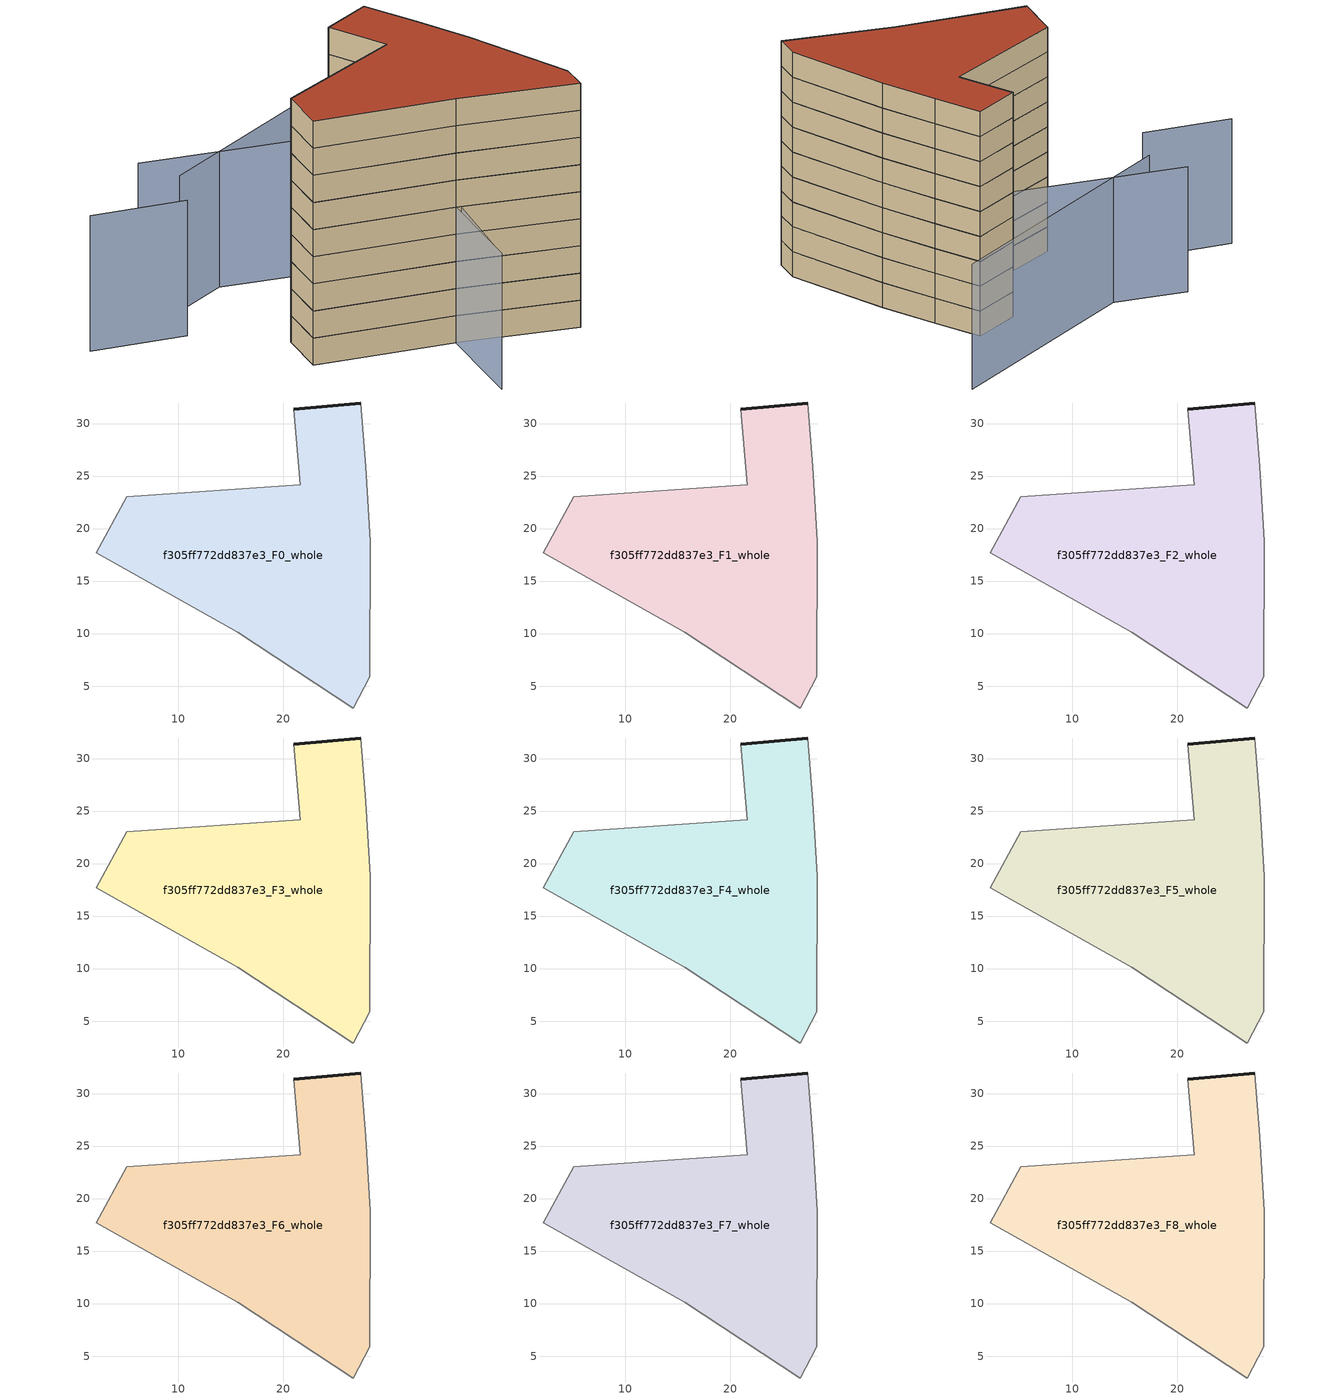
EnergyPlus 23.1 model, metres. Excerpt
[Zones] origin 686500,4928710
f305ff772dd837e3_F0_whole
 floor ground (EU_floor_Construction): 26.67,2.92 28.21,5.88 28.27,18.79 27.83,25.89 27.34,31.96 20.99,31.34 21.59,24.15 5.07,23.04 2.18,17.68 15.65,10.14 z0
 wall outside (EU_wall_Construction): 20.99,31.34 27.34,31.96 z0:3
 wall adiabatic (EU_wall_Construction): 27.34,31.96 27.83,25.89 28.27,18.79 28.21,5.88 26.67,2.92 15.65,10.14 2.18,17.68 5.07,23.04 21.59,24.15 20.99,31.34 z0:3
f305ff772dd837e3_F1_whole
 floor to f305ff772dd837e3_F0_whole (EU_floor_Construction): 26.67,2.92 28.21,5.88 28.26,18.79 27.83,25.89 27.34,31.96 20.99,31.34 21.59,24.15 5.07,23.04 2.17,17.68 15.65,10.14 z3
 wall outside (EU_wall_Construction): 20.99,31.34 27.34,31.96 z3:6
 wall adiabatic (EU_wall_Construction): 27.34,31.96 27.83,25.89 28.27,18.79 28.21,5.88 26.67,2.92 15.65,10.14 2.18,17.68 5.07,23.04 21.59,24.15 20.99,31.34 z3:6
f305ff772dd837e3_F2_whole
 floor to f305ff772dd837e3_F1_whole (EU_floor_Construction): 26.67,2.92 28.21,5.88 28.26,18.79 27.83,25.89 27.34,31.96 20.99,31.34 21.59,24.15 5.07,23.04 2.17,17.68 15.65,10.14 z6
 wall outside (EU_wall_Construction): 20.99,31.34 27.34,31.96 z6:9
 wall adiabatic (EU_wall_Construction): 27.34,31.96 27.83,25.89 28.27,18.79 28.21,5.88 26.67,2.92 15.65,10.14 2.18,17.68 5.07,23.04 21.59,24.15 20.99,31.34 z6:9
f305ff772dd837e3_F3_whole
 floor to f305ff772dd837e3_F2_whole (EU_floor_Construction): 26.67,2.92 28.21,5.88 28.26,18.79 27.83,25.89 27.34,31.96 20.99,31.34 21.59,24.15 5.07,23.04 2.17,17.68 15.65,10.14 z9
 wall outside (EU_wall_Construction): 20.99,31.34 27.34,31.96 z9:12
 wall adiabatic (EU_wall_Construction): 27.34,31.96 27.83,25.89 28.27,18.79 28.21,5.88 26.67,2.92 15.65,10.14 2.18,17.68 5.07,23.04 21.59,24.15 20.99,31.34 z9:12
f305ff772dd837e3_F4_whole
 floor to f305ff772dd837e3_F3_whole (EU_floor_Construction): 26.67,2.92 28.21,5.88 28.26,18.79 27.83,25.89 27.34,31.96 20.99,31.34 21.59,24.15 5.07,23.04 2.17,17.68 15.65,10.14 z12
 wall outside (EU_wall_Construction): 20.99,31.34 27.34,31.96 z12:15
 wall adiabatic (EU_wall_Construction): 27.34,31.96 27.83,25.89 28.27,18.79 28.21,5.88 26.67,2.92 15.65,10.14 2.18,17.68 5.07,23.04 21.59,24.15 20.99,31.34 z12:15
f305ff772dd837e3_F5_whole
 floor to f305ff772dd837e3_F4_whole (EU_floor_Construction): 26.67,2.92 28.21,5.88 28.26,18.79 27.83,25.89 27.34,31.96 20.99,31.34 21.59,24.15 5.07,23.04 2.17,17.68 15.65,10.14 z15
 wall outside (EU_wall_Construction): 20.99,31.34 27.34,31.96 z15:18
 wall adiabatic (EU_wall_Construction): 27.34,31.96 27.83,25.89 28.27,18.79 28.21,5.88 26.67,2.92 15.65,10.14 2.18,17.68 5.07,23.04 21.59,24.15 20.99,31.34 z15:18
f305ff772dd837e3_F6_whole
 floor to f305ff772dd837e3_F5_whole (EU_floor_Construction): 26.67,2.92 28.21,5.88 28.26,18.79 27.83,25.89 27.34,31.96 20.99,31.34 21.59,24.15 5.07,23.04 2.17,17.68 15.65,10.14 z18
 wall outside (EU_wall_Construction): 20.99,31.34 27.34,31.96 z18:21
 wall adiabatic (EU_wall_Construction): 27.34,31.96 27.83,25.89 28.27,18.79 28.21,5.88 26.67,2.92 15.65,10.14 2.18,17.68 5.07,23.04 21.59,24.15 20.99,31.34 z18:21
f305ff772dd837e3_F7_whole
 floor to f305ff772dd837e3_F6_whole (EU_floor_Construction): 26.67,2.92 28.21,5.88 28.26,18.79 27.83,25.89 27.34,31.96 20.99,31.34 21.59,24.15 5.07,23.04 2.17,17.68 15.65,10.14 z21
 wall outside (EU_wall_Construction): 20.99,31.34 27.34,31.96 z21:24
 wall adiabatic (EU_wall_Construction): 27.34,31.96 27.83,25.89 28.27,18.79 28.21,5.88 26.67,2.92 15.65,10.14 2.18,17.68 5.07,23.04 21.59,24.15 20.99,31.34 z21:24
f305ff772dd837e3_F8_whole
 floor to f305ff772dd837e3_F7_whole (EU_floor_Construction): 26.67,2.92 28.21,5.88 28.26,18.79 27.83,25.89 27.34,31.96 20.99,31.34 21.59,24.15 5.07,23.04 2.17,17.68 15.65,10.14 z24
 wall outside (EU_wall_Construction): 20.99,31.34 27.34,31.96 z24:27
 wall adiabatic (EU_wall_Construction): 27.34,31.96 27.83,25.89 28.27,18.79 28.21,5.88 26.67,2.92 15.65,10.14 2.18,17.68 5.07,23.04 21.59,24.15 20.99,31.34 z24:27
 roof outside (EU_roof_Construction): 27.34,31.96 27.83,25.89 28.27,18.79 28.21,5.88 26.67,2.92 15.65,10.14 2.18,17.68 5.07,23.04 21.59,24.15 20.99,31.34 z27
shading: 9.83,-0.7 24.96,27.51 / 3.54,41.81 26.87,27.82 / 26.87,27.82 10.3,0.19 / 27.93,22.87 27.34,31.96 / -0.37,32.14 -9.55,37.22 / 38.81,40.33 3.85,36.56 z0:15
[Building]
EU S2 Campaign: North Axis=0; Terrain=City; Solar Distribution=FullExterior
[Site:Location]
Bologna: Latitude=44.5; Longitude=11.25; Time Zone=1; Elevation=37
[SizingPeriod:WeatherFileDays]
AnnualSizingPeriod: Begin Month=1; Begin Day of Month=1; End Month=12; End Day of Month=31; Day of Week for Start Day=Monday; Use Weather File Daylight Saving Period=No; Use Weather File Rain and Snow Indicators=No
[MATERIAL]
EU_InternalMass_Material: Roughness=MediumRough; Thickness=0.1; Conductivity=1; Density=1800; Specific Heat=900; Thermal Absorptance=0.9; Solar Absorptance=0.7; Visible Absorptance=0.7
[MATERIAL:NOMASS] Roughness=MediumRough; Thermal Absorptance=0.9; Solar Absorptance=0.7; Visible Absorptance=0.7
Name | Thermal Resistance
EU_wall_NoMass | 0.905828
EU_roof_NoMass | 0.37593
EU_floor_NoMass | 0.67114
[CONSTRUCTION]
EU_wall_Construction: EU_wall_NoMass
EU_roof_Construction: EU_roof_NoMass
EU_floor_Construction: EU_floor_NoMass
EU_InternalMass_Construction: EU_InternalMass_Material
[ZONE] Type=1; Multiplier=1; Ceiling Height=autocalculate; Volume=1170.44; Floor Area=autocalculate; Part of Total Floor Area=Yes
f305ff772dd837e3_F0_whole; f305ff772dd837e3_F1_whole; f305ff772dd837e3_F2_whole; f305ff772dd837e3_F3_whole; f305ff772dd837e3_F4_whole; f305ff772dd837e3_F5_whole; f305ff772dd837e3_F6_whole; f305ff772dd837e3_F7_whole; f305ff772dd837e3_F8_whole
[INTERNALMASS] Construction=EU_InternalMass_Construction; Surface Area=390.145
Name | Zone or ZoneList
f305ff772dd837e3_F0_whole_EU_InternalMass | f305ff772dd837e3_F0_whole
f305ff772dd837e3_F1_whole_EU_InternalMass | f305ff772dd837e3_F1_whole
f305ff772dd837e3_F2_whole_EU_InternalMass | f305ff772dd837e3_F2_whole
f305ff772dd837e3_F3_whole_EU_InternalMass | f305ff772dd837e3_F3_whole
f305ff772dd837e3_F4_whole_EU_InternalMass | f305ff772dd837e3_F4_whole
f305ff772dd837e3_F5_whole_EU_InternalMass | f305ff772dd837e3_F5_whole
f305ff772dd837e3_F6_whole_EU_InternalMass | f305ff772dd837e3_F6_whole
f305ff772dd837e3_F7_whole_EU_InternalMass | f305ff772dd837e3_F7_whole
f305ff772dd837e3_F8_whole_EU_InternalMass | f305ff772dd837e3_F8_whole
[OTHEREQUIPMENT] Fuel Type=Electricity; Design Level Calculation Method=Watts/Area; Power per Zone Floor Area=1; Fraction Latent=0; Fraction Radiant=0; Fraction Lost=0; Carbon Dioxide Generation Rate=0; EndUse Subcategory=EU_Step8_InternalGains
Name | Zone or ZoneList or Space or SpaceList | Schedule
EU_Step8_InternalGain_f305ff772dd837e3_F0_whole_f000 | f305ff772dd837e3_F0_whole | EU_Step8_GainSchedule_f305ff772dd837e3_F0_whole_f000
EU_Step8_InternalGain_f305ff772dd837e3_F1_whole_f000 | f305ff772dd837e3_F1_whole | EU_Step8_GainSchedule_f305ff772dd837e3_F1_whole_f000
EU_Step8_InternalGain_f305ff772dd837e3_F2_whole_f000 | f305ff772dd837e3_F2_whole | EU_Step8_GainSchedule_f305ff772dd837e3_F2_whole_f000
EU_Step8_InternalGain_f305ff772dd837e3_F3_whole_f000 | f305ff772dd837e3_F3_whole | EU_Step8_GainSchedule_f305ff772dd837e3_F3_whole_f000
EU_Step8_InternalGain_f305ff772dd837e3_F4_whole_f000 | f305ff772dd837e3_F4_whole | EU_Step8_GainSchedule_f305ff772dd837e3_F4_whole_f000
EU_Step8_InternalGain_f305ff772dd837e3_F5_whole_f000 | f305ff772dd837e3_F5_whole | EU_Step8_GainSchedule_f305ff772dd837e3_F5_whole_f000
EU_Step8_InternalGain_f305ff772dd837e3_F6_whole_f000 | f305ff772dd837e3_F6_whole | EU_Step8_GainSchedule_f305ff772dd837e3_F6_whole_f000
EU_Step8_InternalGain_f305ff772dd837e3_F7_whole_f000 | f305ff772dd837e3_F7_whole | EU_Step8_GainSchedule_f305ff772dd837e3_F7_whole_f000
EU_Step8_InternalGain_f305ff772dd837e3_F8_whole_f000 | f305ff772dd837e3_F8_whole | EU_Step8_GainSchedule_f305ff772dd837e3_F8_whole_f000
[ZONEVENTILATION:DESIGNFLOWRATE] Schedule=EU_AlwaysOn; Design Flow Rate Calculation Method=AirChanges/Hour; Air Changes per Hour=0.73129; Ventilation Type=Natural; Fan Pressure Rise=0; Fan Total Efficiency=1; Constant Term Coefficient=1; Temperature Term Coefficient=0; Velocity Term Coefficient=0; Velocity Squared Term Coefficient=0; Minimum Indoor Temperature=-100; Maximum Indoor Temperature=100; Delta Temperature=-100; Minimum Outdoor Temperature=-100; Maximum Outdoor Temperature=100; Maximum Wind Speed=40
Name | Zone or ZoneList or Space or SpaceList
EU_ConstantAir_f305ff772dd837e3_F0_whole | f305ff772dd837e3_F0_whole
EU_ConstantAir_f305ff772dd837e3_F1_whole | f305ff772dd837e3_F1_whole
EU_ConstantAir_f305ff772dd837e3_F2_whole | f305ff772dd837e3_F2_whole
EU_ConstantAir_f305ff772dd837e3_F3_whole | f305ff772dd837e3_F3_whole
EU_ConstantAir_f305ff772dd837e3_F4_whole | f305ff772dd837e3_F4_whole
EU_ConstantAir_f305ff772dd837e3_F5_whole | f305ff772dd837e3_F5_whole
EU_ConstantAir_f305ff772dd837e3_F6_whole | f305ff772dd837e3_F6_whole
EU_ConstantAir_f305ff772dd837e3_F7_whole | f305ff772dd837e3_F7_whole
EU_ConstantAir_f305ff772dd837e3_F8_whole | f305ff772dd837e3_F8_whole
[HVACTEMPLATE:THERMOSTAT] Constant Heating Setpoint=20; Constant Cooling Setpoint=50
EU_HeatOnly_f305ff772dd837e3_F0_whole; EU_HeatOnly_f305ff772dd837e3_F1_whole; EU_HeatOnly_f305ff772dd837e3_F2_whole; EU_HeatOnly_f305ff772dd837e3_F3_whole; EU_HeatOnly_f305ff772dd837e3_F4_whole; EU_HeatOnly_f305ff772dd837e3_F5_whole; EU_HeatOnly_f305ff772dd837e3_F6_whole; EU_HeatOnly_f305ff772dd837e3_F7_whole; EU_HeatOnly_f305ff772dd837e3_F8_whole
[HVACTEMPLATE:ZONE:IDEALLOADSAIRSYSTEM] System Availability Schedule=EU_AlwaysOn; Maximum Heating Supply Air Temperature=50; Minimum Cooling Supply Air Temperature=13; Maximum Heating Supply Air Humidity Ratio=0.0156; Minimum Cooling Supply Air Humidity Ratio=0.0077; Heating Limit=NoLimit; Cooling Limit=NoLimit; Heating Availability Schedule=EU_AlwaysOn; Cooling Availability Schedule=EU_CoolingOff; Dehumidification Control Type=ConstantSensibleHeatRatio; Cooling Sensible Heat Ratio=0.7; Dehumidification Setpoint=60; Humidification Control Type=None; Humidification Setpoint=30; Outdoor Air Method=None; Outdoor Air Flow Rate per Person=0.00944; Outdoor Air Flow Rate per Zone Floor Area=0; Outdoor Air Flow Rate per Zone=0; Demand Controlled Ventilation Type=None; Outdoor Air Economizer Type=NoEconomizer; Heat Recovery Type=None; Sensible Heat Recovery Effectiveness=0.7; Latent Heat Recovery Effectiveness=0.65
Name | Template Thermostat
f305ff772dd837e3_F0_whole | EU_HeatOnly_f305ff772dd837e3_F0_whole
f305ff772dd837e3_F1_whole | EU_HeatOnly_f305ff772dd837e3_F1_whole
f305ff772dd837e3_F2_whole | EU_HeatOnly_f305ff772dd837e3_F2_whole
f305ff772dd837e3_F3_whole | EU_HeatOnly_f305ff772dd837e3_F3_whole
f305ff772dd837e3_F4_whole | EU_HeatOnly_f305ff772dd837e3_F4_whole
f305ff772dd837e3_F5_whole | EU_HeatOnly_f305ff772dd837e3_F5_whole
f305ff772dd837e3_F6_whole | EU_HeatOnly_f305ff772dd837e3_F6_whole
f305ff772dd837e3_F7_whole | EU_HeatOnly_f305ff772dd837e3_F7_whole
f305ff772dd837e3_F8_whole | EU_HeatOnly_f305ff772dd837e3_F8_whole
[SIZING:ZONE] Zone Cooling Design Supply Air Temperature Input Method=SupplyAirTemperature; Zone Cooling Design Supply Air Temperature=13; Zone Heating Design Supply Air Temperature Input Method=SupplyAirTemperature; Zone Heating Design Supply Air Temperature=50; Zone Cooling Design Supply Air Humidity Ratio=0.008; Zone Heating Design Supply Air Humidity Ratio=0.008; Cooling Design Air Flow Method=DesignDay; Cooling Design Air Flow Rate=0; Cooling Minimum Air Flow per Zone Floor Area=0.000762; Cooling Minimum Air Flow=0; Cooling Minimum Air Flow Fraction=0.2; Heating Design Air Flow Method=DesignDay; Heating Design Air Flow Rate=0; Heating Maximum Air Flow per Zone Floor Area=0.002032; Heating Maximum Air Flow=0.141576; Heating Maximum Air Flow Fraction=0.3; Account for Dedicated Outdoor Air System=No; Dedicated Outdoor Air System Control Strategy=NeutralSupplyAir; Dedicated Outdoor Air Low Setpoint Temperature for Design=autosize; Dedicated Outdoor Air High Setpoint Temperature for Design=autosize; Zone Load Sizing Method=Sensible Load Only No Latent Load; Zone Latent Cooling Design Supply Air Humidity Ratio Input Method=HumidityRatioDifference; Zone Cooling Design Supply Air Humidity Ratio Difference=0.005; Zone Latent Heating Design Supply Air Humidity Ratio Input Method=HumidityRatioDifference; Zone Humidification Design Supply Air Humidity Ratio Difference=0.005
f305ff772dd837e3_F0_whole; f305ff772dd837e3_F1_whole; f305ff772dd837e3_F2_whole; f305ff772dd837e3_F3_whole; f305ff772dd837e3_F4_whole; f305ff772dd837e3_F5_whole; f305ff772dd837e3_F6_whole; f305ff772dd837e3_F7_whole; f305ff772dd837e3_F8_whole
[SCHEDULE:CONSTANT]
Name | Hourly Value
EU_AlwaysOn | 1
EU_CoolingOff | 0
[SCHEDULE:FILE] Column Number=1; Rows to Skip at Top=0; Number of Hours of Data=8760; Column Separator=Comma; Interpolate to Timestep=No; Minutes per Item=60; Adjust Schedule for Daylight Savings=Yes
Name | File
EU_Step8_GainSchedule_f305ff772dd837e3_F0_whole_f000 | ../../schedules/f305ff772dd837e3/f305ff772dd837e3_F0_whole_f000_gain.csv
EU_Step8_GainSchedule_f305ff772dd837e3_F1_whole_f000 | ../../schedules/f305ff772dd837e3/f305ff772dd837e3_F1_whole_f000_gain.csv
EU_Step8_GainSchedule_f305ff772dd837e3_F2_whole_f000 | ../../schedules/f305ff772dd837e3/f305ff772dd837e3_F2_whole_f000_gain.csv
EU_Step8_GainSchedule_f305ff772dd837e3_F3_whole_f000 | ../../schedules/f305ff772dd837e3/f305ff772dd837e3_F3_whole_f000_gain.csv
EU_Step8_GainSchedule_f305ff772dd837e3_F4_whole_f000 | ../../schedules/f305ff772dd837e3/f305ff772dd837e3_F4_whole_f000_gain.csv
EU_Step8_GainSchedule_f305ff772dd837e3_F5_whole_f000 | ../../schedules/f305ff772dd837e3/f305ff772dd837e3_F5_whole_f000_gain.csv
EU_Step8_GainSchedule_f305ff772dd837e3_F6_whole_f000 | ../../schedules/f305ff772dd837e3/f305ff772dd837e3_F6_whole_f000_gain.csv
EU_Step8_GainSchedule_f305ff772dd837e3_F7_whole_f000 | ../../schedules/f305ff772dd837e3/f305ff772dd837e3_F7_whole_f000_gain.csv
EU_Step8_GainSchedule_f305ff772dd837e3_F8_whole_f000 | ../../schedules/f305ff772dd837e3/f305ff772dd837e3_F8_whole_f000_gain.csv
